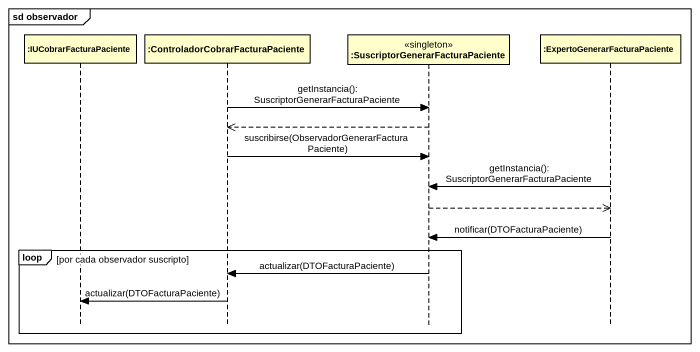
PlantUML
@startuml
mainframe sd observador
hide footbox
participant ":IUCobrarFacturaPaciente" as IUCobrarFacturaPaciente
participant ":ControladorCobrarFacturaPaciente" as ControladorCobrarFacturaPaci
participant ":SuscriptorGenerarFacturaPaciente" as SuscriptorGenerarFacturaPaci <<singleton>>
participant ":ExpertoGenerarFacturaPaciente" as ExpertoGenerarFacturaPacient

ControladorCobrarFacturaPaci -> SuscriptorGenerarFacturaPaci : getInstancia(): SuscriptorGenerarFacturaPaciente
SuscriptorGenerarFacturaPaci -->> ControladorCobrarFacturaPaci
ControladorCobrarFacturaPaci -> SuscriptorGenerarFacturaPaci : suscribirse(ObservadorGenerarFacturaPaciente)
ExpertoGenerarFacturaPacient -> SuscriptorGenerarFacturaPaci : getInstancia(): SuscriptorGenerarFacturaPaciente
SuscriptorGenerarFacturaPaci -->> ExpertoGenerarFacturaPacient
ExpertoGenerarFacturaPacient -> SuscriptorGenerarFacturaPaci : notificar(DTOFacturaPaciente)
loop por cada observador suscripto
  SuscriptorGenerarFacturaPaci -> ControladorCobrarFacturaPaci : actualizar(DTOFacturaPaciente)
  ControladorCobrarFacturaPaci -> IUCobrarFacturaPaciente : actualizar(DTOFacturaPaciente)
end
@enduml
